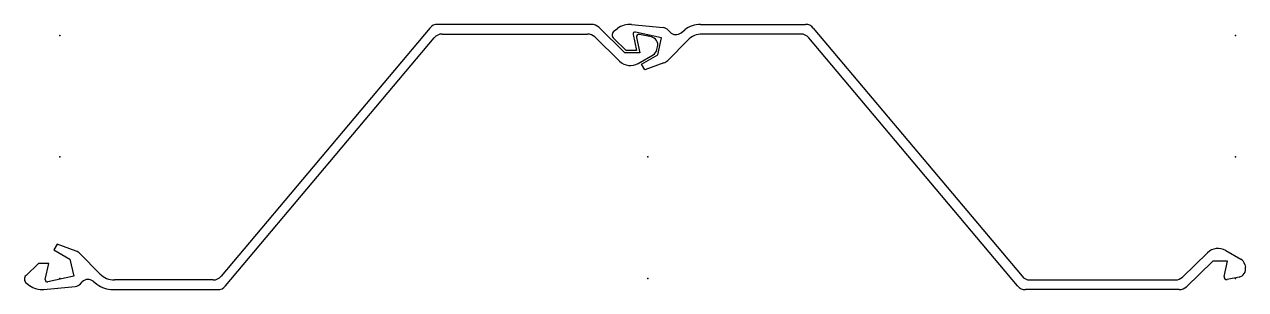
# Model space of a CAD drawing. Extents: x -35 to 1160, y -130 to 130.
import ezdxf

# ---------------------------------------------------------------- set-up
doc = ezdxf.new("R2010")
doc.units = 0
doc.header["$MEASUREMENT"] = 0
doc.layers.get('0').update_dxf_attribs({"color": 5, "linetype": 'CONTINUOUS'})

msp = doc.modelspace()

# ---------------------------------------------------------------- linework, layer by layer
at = {"linetype": 'Continuous'}
for p, q in [((361.77264, 126.42798), (157.56737, -116.92798)), ((520.01984, 130), (369.43298, 130)), ((373.86301, 120.5), (516.23309, 120.5)), ((552.70001, 102), (527.01556, 127.14562)), ((542.22449, 123.65257), (545.3028, 125.96404)), ((559.27954, 129.87384), (589.97211, 126.83946)), ((560.67267, 120.13211), (564.09998, 104.5)), ((588.5, 116.8), (563.06445, 122.51184)), ((578.57312, 117.70104), (566.96399, 120.19228)), ((594.94269, 124.4325), (596.86389, 122.44095)), ((607.59961, 121.73268), (611.16931, 124.57027)), ((626.72583, 130), (729.33698, 130)), ((724.90698, 120.5), (628.39197, 120.5)), ((736.99738, 126.42798), (941.20264, -116.92798)), ((161.99736, -126.42798), (366.20264, 116.92798)), ((523.21252, 117.66151), (547.55151, 93.94129)), ((554, 104.5), (541.79504, 116.01787)), ((563.9931, 117.2329), (567.20001, 102)), ((584.07556, 105.39296), (584.69348, 108.09651)), ((584.79999, 100), (588.5, 116.8)), ((614.12067, 114.5118), (594.59229, 94.62178)), ((936.77264, -126.42798), (732.56738, 116.92798)), ((567.20001, 102), (552.70001, 102)), ((564.09998, 104.5), (554, 104.5)), ((565.54364, 91.70647), (580.28888, 100.25444)), ((569, 91), (584.79999, 100)), ((572.29999, 85.5), (569, 91)), ((590.86316, 92.22578), (572.29999, 85.5)), ((-2.7, -85.5), (-6, -91)), ((-6, -91), (9.8, -100)), ((15.86314, -92.22578), (-2.7, -85.5)), ((39.12068, -114.5118), (19.59229, -94.62178)), ((1098.21252, -117.66151), (1122.55151, -93.94129)), ((1140.5437, -91.70647), (1155.28894, -100.25444)), ((-21, -104.5), (-33.20495, -116.01787)), ((-10.9, -104.5), (-21, -104.5)), ((-14.32736, -120.13211), (-10.9, -104.5)), ((9.8, -100), (13.5, -116.8)), ((1127.69995, -102), (1102.0155, -127.14562)), ((1142.19995, -102), (1127.69995, -102)), ((1138.99304, -117.2329), (1142.19995, -102)), ((1159.07556, -105.39296), (1159.69348, -108.09651)), ((13.5, -116.8), (-11.93556, -122.51184)), ((1153.57312, -117.70104), (1141.96399, -120.19228)), ((-32.77554, -123.65257), (-29.69722, -125.96404)), ((-15.72043, -129.87384), (14.9721, -126.83946)), ((19.94268, -124.4325), (21.86387, -122.44095)), ((32.5996, -121.73268), (36.16933, -124.57027)), ((51.72582, -130), (154.33701, -130)), ((149.907, -120.5), (53.39196, -120.5)), ((1095.01978, -130), (944.43298, -130)), ((948.86298, -120.5), (1091.23303, -120.5))]:
    msp.add_line(p, q, dxfattribs=at)
for centre, radius, start, end in [((369.43298, 120), 10, 90, 139.99916), ((373.86301, 110.5), 10, 90, 139.99928), ((516.23309, 110.5), 10, 45.73772, 90), ((520.01984, 120), 10, 45.6073, 90), ((545.22675, 119.65428), 5, 126.90235, 226.65898), ((557.31189, 109.97088), 20, 84.35396, 126.90249), ((562.62622, 120.56044), 2, 77.34289, 192.36679), ((566.43945, 117.74792), 2.5, 77.88851, 191.88869), ((589.18506, 118.87827), 8, 43.96987, 84.35405), ((602.62152, 127.99517), 8, 223.96983, 308.48139), ((626.72583, 105), 25, 90, 128.48138), ((628.39197, 100.5), 20, 90, 135.52568), ((724.90698, 110.5), 10, 40.00061, 90), ((729.33698, 120), 10, 40.00061, 90), ((576.89459, 109.87911), 8, 347.12502, 77.88844), ((576.27667, 107.17556), 8, 300.10108, 347.12502), ((558.02069, 104.68357), 15, 225.73765, 300.10129), ((587.45667, 101.62769), 10, 289.91644, 315.52554), ((12.45666, -101.62769), 10, 44.47439, 70.0836), ((1133.02075, -104.68357), 15, 59.89871, 134.26251), ((1151.27661, -107.17556), 8, 12.87488, 59.89816), ((-29.77326, -119.65428), 5, 133.34096, 233.09747), ((53.39196, -100.5), 20, 224.47437, 270), ((149.907, -110.5), 10, 270, 319.99928), ((948.86298, -110.5), 10, 220.00084, 270), ((1091.23303, -110.5), 10, 270, 314.26253), ((1141.43945, -117.74792), 2.5, 168.1116, 282.11149), ((1151.89465, -109.87911), 8, 282.11114, 12.87508), ((-17.68812, -109.97088), 20, 233.09749, 275.64614), ((-12.37377, -120.56044), 2, 167.63348, 282.65647), ((14.18503, -118.87827), 8, 275.64614, 316.03025), ((27.62152, -127.99517), 8, 51.51868, 136.03029), ((51.72582, -105), 25, 231.51868, 270), ((154.33701, -120), 10, 270, 319.99922), ((944.43298, -120), 10, 220.00084, 270), ((1095.01978, -120), 10, 270, 314.3927)]:
    msp.add_arc(centre, radius, start, end, dxfattribs=at)
for p in [(0, 119), (575, 119), (1150, 119), (0, 0), (575, 0), (1150, 0), (0, -119), (575, -119), (1150, -119)]:
    msp.add_point(p, dxfattribs=at)

doc.saveas('drawing.dxf')
